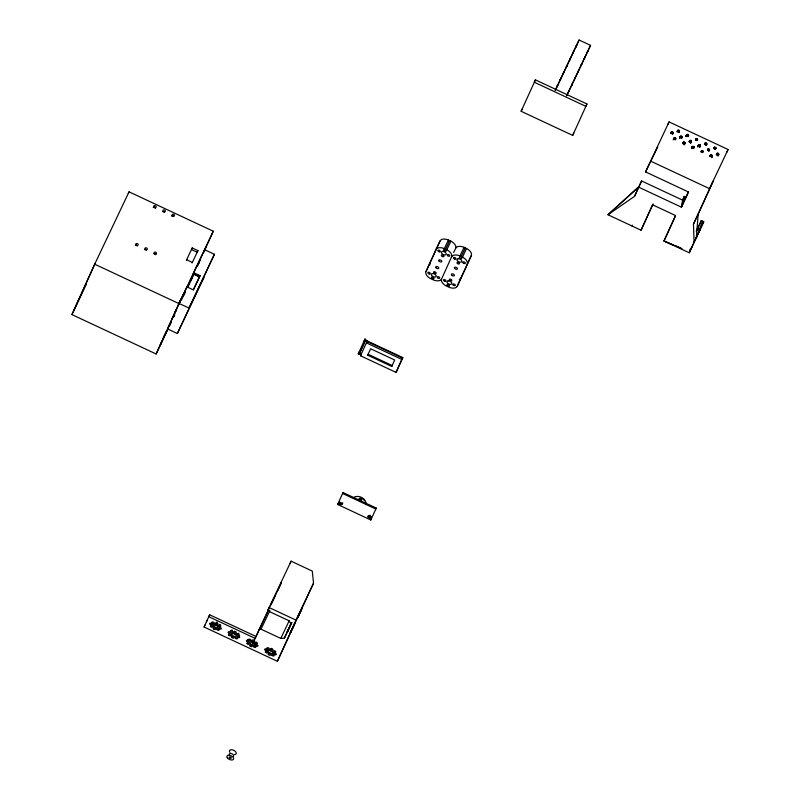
<?xml version="1.0" encoding="UTF-8"?>
<svg xmlns="http://www.w3.org/2000/svg" width="800" height="800" viewBox="0 0 800 800"><rect width="100%" height="100%" fill="white"/><g stroke="black" fill="none" stroke-linecap="round" stroke-linejoin="round"><path stroke-width="1.2" d="M696.36 237.3L698.18 214.21L713.14 181.12L693.47 224.11L694.09 242.08L689.26 252.77L664 240.96L675.5 215.52L652.55 204.78L641.05 230.22L607.97 214.76L639.22 186.41L607.97 214.76L634.51 196.35L641.6 180.96L682.6 200.14L681.42 207.17L638.66 187.17M699.06 146.42C696.84 143.26 702.87 145.95 699.09 146.3M681.42 207.17L684.37 196.41L686.14 197.24L681.42 207.17L688.33 191.91L645.56 171.91L669.06 121.9L728.09 149.51L727.01 151.91M671.22 132.32C670.7 134.52 674.6 133.31 672.49 131.98C668.9 131.72 672.97 135.68 673.03 132.5L672.28 133.67L672.72 132.11L671.87 133.36L672.49 131.98L671.62 133.27L672.25 131.89L671.37 133.25L671.99 131.87L671.12 133.28L671.52 131.99L670.72 133.51M673.88 138.51C674.17 137.12 676.54 138.22 675.65 139.34C673.87 138.99 672.74 139.79 673.95 138.3M677.6 130.6C679.75 134.55 679.26 127.14 677.11 131.8L677.73 130.42C676.29 131.45 679.93 133.12 679.49 131.01L678.87 132.62L679.49 131.24M680.27 136.8C680.56 135.4 682.93 136.5 682.03 137.62C680.26 137.27 679.12 138.07 680.33 136.58M686.66 135.31L686.03 136.46L687.25 134.45L688.61 135.5L687.51 136.15L686.66 135.08M684.95 143.2C680.67 144.87 686.36 139.37 684.26 144.79M692.12 147.04C692.41 145.64 694.78 146.75 693.88 147.86C692.1 147.51 690.97 148.32 692.18 146.83M704.93 143.38C707.08 147.33 706.59 139.92 704.43 144.58L705.06 143.2C703.62 144.23 707.26 145.9 706.82 143.79L706.2 145.4L706.82 144.02M710.41 155.35C709.89 157.55 713.79 156.34 711.69 155.01C708.1 154.75 712.17 158.71 712.23 155.54L711.47 156.7L712.1 155.33L710.82 156.3L711.44 154.93L710.56 156.28L711.19 154.9L710.31 156.31L710.72 155.02L709.92 156.55M716.8 153.64C718.95 157.58 718.45 150.17 716.3 154.83L716.92 153.45C715.63 154.37 719.34 156.61 718.68 154.05L718.06 155.43L718.3 153.43L717.45 154.67L718.08 153.29L716.7 154.6L717.1 153.31L716.48 154.69M673.26 139.89L674.25 137.97L673.45 139.49M678.86 132.39L679.1 130.4L678.26 131.64L678.88 130.26L677.51 131.56L677.91 130.27L677.28 131.65M679.84 137.78L680.64 136.25L679.65 138.18L680.27 137.02M682.97 143.52L683.37 142.24C681.46 143.37 685.62 145.23 684.88 142.75L684.12 143.92L684.57 142.36L683.72 143.6L684.34 142.22L683.47 143.51L684.09 142.14L683.21 143.49L683.84 142.11L682.97 143.52L683.59 142.14M686.1 136.24L687.02 134.54L686.04 136.69L686.73 135.53M689.35 141.81C689.74 137.92 692.98 143.14 689.77 141.91C688.3 138.43 690.78 145.1 691.33 141.26L690.71 142.64L691.26 141.03L690.51 142.2L690.95 140.64L690.1 141.88L690.73 140.5L689.86 141.8L690.48 140.42L689.6 141.77L690.22 140.39L689.35 141.81L689.98 140.43M692.19 147.5L691.5 148.65L692.49 146.5L691.68 148.02M696.14 138.8C694.03 141.9 697.59 136.47 697.66 139.98C697.09 141.09 695.15 139.94 695.96 138.94M698.55 145.1L697.86 146.92L698.56 145.77M701.58 150.75C699.76 153 704.86 152.47 702.55 150.74C699.93 149.93 702.2 154.45 703.09 151.26L702.47 152.64M706.19 145.17L706.43 143.18L705.59 144.42L706.21 143.04L704.83 144.34L705.24 143.05L704.61 144.43M707.98 149.04C707.13 152.89 711.05 147.66 707.67 149.37C707.47 152.47 711.4 148.22 708.86 150.93M714.37 147.33C713.66 151.32 717.51 146.05 714.07 147.66C713.77 150.67 717.85 146.73 715.13 149.01L715.75 147.63L714.47 148.61L715.1 147.23L714.22 148.58L714.84 147.2L713.97 148.62L714.59 147.24M681.59 138.37L682.15 136.77C682.02 138.61 679.07 137.51 680.86 136.16M688.53 135.05L687.98 136.66L688.6 135.28M694 147.01L693.44 148.62L694.06 147.24M698.45 146.06L699.32 144.65L698.7 146.03L699.58 144.67L698.95 146.05L699.82 144.76L699.2 146.14L700.05 144.89L699.61 146.45L700.36 145.28C700.99 147.93 697.27 145.82 699.07 144.68M708.93 151.16L709.49 149.55M715.88 147.84L715.33 149.45L715.95 148.07M680.02 137.63L680.46 136.4M682.75 143.61L683.19 142.38M686.4 135.92L686.85 134.68M689.13 141.9L689.58 140.66M698.23 146.15L698.67 144.92L697.86 146.69L698.49 145.54M710.09 156.4L710.54 155.17M697.14 235.65L702.54 221.18M696.92 230.09L697.64 228.55M698.56 232.82L699.28 231.29M287.17 632.2L288.54 629.19L287.48 631.46L288.28 629.88M288.34 629.78L288.91 628.34L288.39 629.63M289 628.14L290 626.2M290.14 625.91L291.54 622.79M291.57 622.85L291.06 623.91L291.61 622.69M290.33 632.89C293.08 627.06 288.52 636.73 291.11 631.18M293.22 626.83L291.25 630.97M292.63 628.07L292.67 627.79M293 627.25L293.65 625.9L293.31 626.43M293.94 625.23C296.22 620.37 293.03 626.98 294.57 623.89M297.73 617.34L297.22 618.4L298.66 615.43L297.53 617.66L298.39 615.99M299.57 613.22L300.13 612.29M300.19 612.12L300.66 611.16L299.44 613.52M300.18 612L300.83 610.76M569.9 59.53L569.46 60.47L570.41 58.43M573.05 52.91L572.6 53.84L573.55 51.8M576.19 46.29L575.74 47.22L576.7 45.18M568.32 92.32L569.29 90.27L568.83 91.22M686.22 136.06L686.72 134.87L686.03 136.46M711.61 157.58L712.3 155.99M193.98 273.6L193.09 275.49L193.6 274.43M198.81 262.93L198.01 264.66M293.15 626.9L293.59 626.01M298.71 615.25C299.97 612.49 298.33 615.84 299.13 614.39M300.57 611.26L300.99 610.26M699.36 231.23L700.09 229.7L698.61 232.73M168.29 328.37L156.13 353.98L71.91 314.59L94.69 264.2L129.05 191.84L213.27 231.22L203.65 252.5M74.26 309.51L95.09 263.45M128.32 193.45L129.05 191.84M192.22 247.93L191.49 249.54L197.22 252.22L197.95 250.61L192.22 247.93L186.39 260.29M156.13 353.98L178.91 303.59L94.69 264.2M161.05 343.53L166.89 330.61L162.85 339.12M182.08 297.01L167.63 328.98L177.36 333.53L203.89 277.55L202.87 279.81M169.13 326.4L170.97 322.35M177.36 333.53L214.41 254.29L204.67 249.74L193.25 273.84L199.55 276.79L193.33 289.89L187.03 286.9L179.04 303.54L179.71 302.14M183.91 295.19L185.28 292.15M193.13 275.26L193.65 274.13L199.17 276.71M204.16 250.87L204.67 249.74M190.49 281.62L194.03 273.78M197.58 265.94L200.62 259.22M199.55 276.79L200.06 275.66L193.76 272.71M255.14 638.37L259.23 629.33L261.03 629.19L280.79 638.43L284.38 638.16L290.96 623.62L288.82 620.66L269.06 611.42L268 609.95L291.1 561.17L312.29 571.08L313.53 583.22L277.39 661.3L204.08 627.02L209.65 614.79L256.04 636.48L255.14 638.37L208.75 616.68L209.65 614.79M359.69 353.08L359.12 354.28L358.26 353.88L365 339.07L365.86 339.47L364.96 341.36L364.1 340.96L365 339.07M365.29 340.68L359.12 354.28L365.29 340.68L402.52 358.09M396.92 370.49L396.02 372.38L360.51 355.77L367.01 341.48M367.7 355.22L370.62 348.76L394.68 360.01L391.76 366.47L367.7 355.22L368.15 354.28L392.2 365.53L391.76 366.47M268 609.95L269.09 607.52L296.01 620.11L277.39 661.3M280.59 584.44L281.32 582.82L270.27 606.08M290.01 563.6L291.1 561.17M435.96 249.53A7.85 4.4 25.4 0 1 443.59 248.32L447.54 250.16A7.85 4.4 25.4 0 1 451.6 256.84L441.59 278.97A7.85 4.4 25.4 0 1 433.96 280.19L430.02 278.34A7.85 4.4 25.4 0 1 425.96 271.66L440.05 240.92A7.85 4.4 25.4 0 1 447.68 239.71L451.63 241.55A7.85 4.4 25.4 0 1 455.69 248.23L453.64 252.54M425.96 271.66L440.05 240.92M396.02 372.38L402.76 357.57L365.54 340.16M337.62 504.46L343.04 492.54L376.26 508.07L370.84 520L337.62 504.46L338.07 503.52M521.14 111.3L535.41 79.86L586.96 103.96L572.69 135.4L521.14 111.3L522.27 108.93M441.59 278.97A7.85 4.4 25.4 0 0 445.65 285.65L449.6 287.5A7.85 4.4 25.4 0 0 457.23 286.28L471.32 255.54A7.85 4.4 25.4 0 0 467.26 248.86L463.32 247.02A7.85 4.4 25.4 0 0 455.69 248.23M457.23 286.28L471.32 255.54M566.86 95.54L590.55 45.36L579.09 40L555.41 90.18M634.51 196.35L641.6 180.96M667.97 124.3L669.06 121.9M671.12 133.28L671.74 131.9M672.41 133.88L673.03 132.5M675.14 139.86L675.76 138.48C675.64 140.33 672.68 139.22 674.47 137.88M677.51 131.56L678.13 130.18M675.01 139.65L675.45 138.09L674.35 139.25L674.98 137.87L673.85 139.26M678.79 132.16L679.42 130.79M681.39 137.93L681.61 136.24L680.24 137.54M681.52 138.15L682.15 136.77M686.62 135.83L687.49 134.41L686.87 135.79L687.75 134.44L687.12 135.82L688.4 134.84C688.62 136.94 685.41 135.86 687.25 134.45M684.26 144.13L684.88 142.75M690.64 142.41L691.26 141.03M692.08 147.79L692.95 146.37L692.33 147.75L693.21 146.4L692.59 147.78L693.86 146.8C694.08 148.91 690.87 147.82 692.71 146.41M695.52 140.18L696.36 138.71M696.9 140.48L697.52 139.1L697.03 140.69M699.74 146.66L700.36 145.28M701.8 150.66L701.18 152.04L702.05 150.63L701.43 152.01L702.31 150.65L701.68 152.03L702.96 151.05L702.34 152.43M704.83 144.34L705.46 142.96M706.12 144.95L706.75 143.57M682.52 200.49L684.37 196.41L682.6 200.14M686.14 197.24L688.6 191.79M708.2 148.95L707.57 150.33L708.45 148.91L707.82 150.29L708.7 148.94L708.08 150.32L709.36 149.34L708.73 150.72M710.31 156.31L710.94 154.93M711.6 156.92L712.23 155.54M716.7 154.6L717.32 153.22M717.99 155.2L718.61 153.82M696.88 230.37L701.3 220.6L703.75 221.75L689.26 252.77M396.67 371.01L402.76 357.57L401.86 359.46L366.35 342.85L367.25 340.96M190.84 280.46L191.82 278.37L191.32 279.43M288.9 628.44L288.75 628.92L289.75 626.72M298.16 616.46L299.52 613.51M301.84 608.46L302.46 607.17L300.66 610.92M653.12 203.91L641.05 230.22M675.56 215.75L664 240.96L673.1 245.21M174.11 315.47L174.4 314.83L173.89 315.88M290.61 624.71L290.45 625.09M290.29 625.56L290.72 624.67M291.86 629.48L293.35 626.55M292.58 627.99L291.98 629.23M293 627.13L294.43 624.19M291.86 629.73L291.21 631.12M299.17 614.1L299.77 612.86M289.32 627.54L290.49 625.21M291.36 623.26L291.63 622.68M566.88 65.88C568.05 63.33 565.41 68.98 566.76 66.15M256.68 635.14L268.47 609.99M173.97 315.76L173.33 317.11L173.83 316.05M290.36 625.49L289.86 626.38M294.65 623.6L295.3 622.24L294.79 623.3M299.63 613.18L300.07 612.33M301.76 608.76L301.11 610.11L301.62 609.06M179.78 301.91L180.46 300.51L179.07 303.46L188.9 308.01L214.41 254.29M175.79 310.8C173.76 315.07 177.91 306.3 175.87 310.57M183.18 295.38C181.7 298.49 184.74 292.06 183.24 295.21M205.28 248.59C203.8 251.7 206.84 245.27 205.34 248.42M164.52 335.74C162.5 339.97 166.63 331.24 164.59 335.51M198.33 263.92L198.78 262.98M191.26 279.6L190.89 280.38M193.65 274.26L194.02 273.48M289.39 627.31L289.76 626.53M291 623.88L291.5 622.84M287.68 631.14L287.18 632.18M288.03 630.25L288.3 629.69M290.94 624.05L290.13 625.79M292.25 628.65L292.62 627.87M290.6 632.31L290.84 631.76M290.9 631.59L291.16 631.03M292.19 628.82L291.93 629.38M293.81 625.39L293.54 625.95M294.49 624.02L294.73 623.47M300.27 611.99L299.93 612.48M301.05 610.08L301.92 608.34M301.98 608.17L301.66 608.9M557.33 86.02C555.99 88.82 558.73 83.03 557.38 85.86M563.61 72.77C562.28 75.57 565.02 69.79 563.66 72.62M569.95 59.38L570.4 58.44M573.1 52.75L573.54 51.82M576.24 46.13L576.69 45.2M568.78 91.37L568.38 92.23M571.92 84.75C570.59 87.55 573.33 81.77 571.98 84.6M575.07 78.13C573.73 80.93 576.47 75.15 575.12 77.98M578.21 71.51C576.87 74.31 579.62 68.53 578.26 71.35M581.36 64.89C580.02 67.69 582.76 61.9 581.41 64.73M587.64 51.64C586.31 54.44 589.05 48.66 587.7 51.49M287.71 630.98L288 630.41M297.76 617.18L298.05 616.61M300.73 610.82L300.44 611.46M696.98 229.99L697.63 228.57M71.91 314.59L86.18 284.54M192.11 262.97L197.95 250.61M178.04 305.52L213.27 231.22M172.2 318.45L176.24 309.93M169.22 325.62L170.82 322.26M172.99 317.63L174.58 314.29M181.44 299.88L185.17 291.98M187.29 287.57L193.65 274.13M173.56 316.84L174.62 314.6M169.21 326.29L170.93 322.81M173.57 317.24L174.63 315.02M187.85 287.18L189.96 282.73M193.33 289.85L200.06 275.66M204.08 627.02L204.98 625.12M206.41 621.85L207.31 619.96M358.26 353.88L359.16 351.99L360.02 352.39M360.51 355.77L361.16 354.4L359.45 353.6M259.23 629.33L269.22 608.29M271.14 604.36L274.88 596.49M277.55 590.87L280.22 585.25M261.03 629.19L269.97 610.37M444.33 248.61L448.42 240M445.59 249.2L449.68 240.58M446.84 249.78L450.93 241.17M535.41 79.86L534.29 82.22L585.83 106.33L586.96 103.96M343.04 492.54L342.59 493.48L375.81 509.02L376.26 508.07M451.6 256.84A7.85 4.4 25.4 0 1 459.23 255.63L459.97 255.92L464.06 247.31M461.22 256.51L465.31 247.89M280.79 638.43L289.28 620.55M467.23 264.16A7.85 4.4 25.4 0 0 463.17 257.47L462.47 257.09L466.56 248.48M284.38 638.16L291.82 622.51M296.01 620.11L313.53 583.22M555.14 90.45L579.09 40M566.59 95.81L590.55 45.36M370.84 520L371.29 519.05M572.69 135.4L573.81 133.04M645.56 171.91L657.72 146.97M728.09 149.51L709.5 188.66L650.47 161.05M693.47 224.11L698.18 214.21M696.22 231.3L701.3 220.6M694.09 242.08L703.75 221.75M696.32 237.62C694.24 242.02 698.43 233.34 696.35 237.74M638.75 187.41L639.14 186.6M631.93 225.96L632.32 225.15M697.92 146.48L698.48 145.31M300.54 611.2L300.81 610.69M691.49 148.42L692.12 147.27M689.77 249.84L691.76 247.5M664 240.96L680.66 248.08M675.42 245.86L681.99 248.68M697.58 228.71L700.02 229.85M459.97 255.92L462.47 257.09M186.61 259.75L192.33 262.43M368.26 516.85L371.58 518.41M369.95 515.12L371.04 517.31M229.34 754.73A2.37 1.33 25.4 0 1 232.03 753.79A2.37 1.33 25.4 0 1 233.06 756.48M229.9 752.38A3.64 2.04 25.4 0 1 231.1 749.75A3.64 2.04 25.4 0 1 235.76 751.94A3.64 2.04 25.4 0 1 234.56 754.56M429.92 264.96A7.85 4.4 25.4 0 1 430.05 263.05M461.31 277.67A7.85 4.4 25.4 0 1 459.28 279.29M449.06 241.13A1.3 0.73 25.4 0 1 449.37 241.25M359.11 500.49A1.26 1.05 24.3 0 1 359.89 498.85A1.26 1.05 24.3 0 1 361.22 500.47M362.75 498.97A7.75 6.41 24.3 0 1 364.16 500.34M365.18 501.94A7.75 6.41 24.3 0 1 365.73 503.66M353.87 497.33A7.75 6.41 24.3 0 1 362.21 497.76A7.75 6.41 24.3 0 1 366.05 504.74M371.35 516.48A1.58 0.89 25.4 0 1 369.89 517A1.58 0.89 25.4 0 1 368.4 515.61M342.66 502.83A1.58 0.89 25.4 0 1 341.26 503.61A1.58 0.89 25.4 0 1 339.81 501.98M135.71 245.15A1.26 1.05 24.3 0 1 137.33 245.91M153.21 207.53A1.26 1.05 24.3 0 1 155.42 208.28M162.88 211.53A1.26 1.05 24.3 0 1 164.5 212.29M171.54 216.1A1.26 1.05 24.3 0 1 173.49 216.31M144.38 249.72A1.26 1.05 24.3 0 1 146.33 249.93M154.04 253.72A1.26 1.05 24.3 0 1 155.75 254.76M219.49 628.42A1.26 0.71 25.4 0 1 219.21 628.41M212.43 625.32A1.26 0.71 25.4 0 1 212.12 625.2M273.89 654.06A1.26 0.71 25.4 0 1 273.58 653.94M220.25 624.58A1.26 0.71 25.4 0 1 219.96 624.41M266.89 648.57A1.26 0.71 25.4 0 1 266.59 648.46M254.9 639.63A1.26 0.71 25.4 0 1 254.62 639.63M217.07 622.14A1.26 0.71 25.4 0 1 216.82 621.95M218.17 625.82A2.53 1.42 25.4 0 1 214.44 624.4M267.71 651.09A1.26 0.71 25.4 0 1 266.81 650.75M254.82 642.96A2.53 1.42 25.4 0 1 250.86 641.1M215.63 627.65A1.26 0.71 25.4 0 1 215.32 627.59M214.71 625.99A1.26 0.71 25.4 0 1 214.99 626M236.5 634.39A2.53 1.42 25.4 0 1 232.53 632.53M212.5 622.93A1.26 0.71 25.4 0 1 211.6 622.74M270.89 653.37A1.26 0.71 25.4 0 1 270 653.18M232.41 630.23A1.26 0.71 25.4 0 1 231.81 629.96M255.56 645.49A1.26 0.71 25.4 0 1 254.97 645.21M238.88 633.26A1.26 0.71 25.4 0 1 238.58 633.15M273.15 651.53A2.53 1.42 25.4 0 1 269.43 650.11M248.26 639.89A1.26 0.71 25.4 0 1 247.72 639.53M248.49 642.18A1.26 0.71 25.4 0 1 248.24 641.99M251.67 644.61A1.26 0.71 25.4 0 1 251.38 644.45M252.54 643.48A1.26 0.71 25.4 0 1 252.79 643.68M239.71 635.78A1.26 0.71 25.4 0 1 239.09 635.6M275.46 652.58A1.26 0.71 25.4 0 1 275.22 652.39M433.8 272.1L433.76 272.29A1.3 0.73 25.4 0 0 434.68 273.32A1.3 0.73 25.4 0 0 436.04 273.36L436.16 273.21A1.3 0.73 25.4 0 0 435.28 271.99A1.3 0.73 25.4 0 0 433.8 272.1M433.79 278.34L433.75 278.53A1.3 0.73 25.4 0 1 432.27 278.64A1.3 0.73 25.4 0 1 431.39 277.43L431.51 277.27A1.3 0.73 25.4 0 1 432.87 277.31A1.3 0.73 25.4 0 1 433.79 278.34M443.8 249.98L443.77 250.17A1.3 0.73 25.4 0 0 444.68 251.19A1.3 0.73 25.4 0 0 446.05 251.23L446.16 251.08A1.3 0.73 25.4 0 0 445.28 249.86A1.3 0.73 25.4 0 0 443.8 249.98M443.79 256.21L443.76 256.4A1.3 0.73 25.4 0 1 442.28 256.52A1.3 0.73 25.4 0 1 441.4 255.3L441.52 255.15A1.3 0.73 25.4 0 1 442.88 255.19A1.3 0.73 25.4 0 1 443.79 256.21M449.43 279.41L449.39 279.6A1.3 0.73 25.4 0 0 450.31 280.63A1.3 0.73 25.4 0 0 451.67 280.67L451.79 280.52A1.3 0.73 25.4 0 0 450.91 279.3A1.3 0.73 25.4 0 0 449.43 279.41M449.42 285.65L449.38 285.84A1.3 0.73 25.4 0 1 447.9 285.95A1.3 0.73 25.4 0 1 447.03 284.74L447.14 284.58A1.3 0.73 25.4 0 1 448.51 284.62A1.3 0.73 25.4 0 1 449.42 285.65M459.44 257.29L459.4 257.48A1.3 0.73 25.4 0 0 460.32 258.5A1.3 0.73 25.4 0 0 461.68 258.54L461.8 258.39A1.3 0.73 25.4 0 0 460.92 257.17A1.3 0.73 25.4 0 0 459.44 257.29M459.43 263.52L459.39 263.71A1.3 0.73 25.4 0 1 457.91 263.83A1.3 0.73 25.4 0 1 457.03 262.61L457.15 262.46A1.3 0.73 25.4 0 1 458.51 262.5A1.3 0.73 25.4 0 1 459.43 263.52M673.1 132.73L672.48 134.34L673.1 132.73M684.95 142.97L684.33 144.58L684.95 142.97M700.43 145.51L699.81 147.12L700.43 145.51M712.3 155.76L711.68 157.37L712.3 155.76M159.97 345.71L161.35 342.77L159.97 345.71M560.04 80.29L560.98 78.29L560.04 80.29M584.07 59.16L585.01 57.16L584.07 59.16M691.34 141.48L690.65 143.08L691.34 141.48M718.69 154.27L718 155.87L718.69 154.27M696.61 138.68L695.74 140.09L696.61 138.68M696.86 138.7L695.98 140.05L696.86 138.7M697.11 138.79L696.71 140.3L697.34 138.92L696.24 140.08L697.11 138.79M442.57 251.47L442.06 251.56A2.61 1.46 25.4 0 0 441.67 253.33L442.05 253.77A2.61 1.46 25.4 0 0 444.99 254.91L445.5 254.82A2.61 1.46 25.4 0 0 445.89 253.05L445.51 252.61A2.61 1.46 25.4 0 0 442.57 251.47M458.2 258.78L457.7 258.87A2.61 1.46 25.4 0 0 457.3 260.64L457.69 261.08A2.61 1.46 25.4 0 0 460.63 262.22L461.13 262.13A2.61 1.46 25.4 0 0 461.52 260.36L461.14 259.92A2.61 1.46 25.4 0 0 458.2 258.78M432.56 273.59L432.06 273.69A2.61 1.46 25.4 0 0 431.66 275.45L432.05 275.89A2.61 1.46 25.4 0 0 434.99 277.04L435.49 276.95A2.61 1.46 25.4 0 0 435.89 275.18L435.5 274.74A2.61 1.46 25.4 0 0 432.56 273.59M448.2 280.9L447.69 281A2.61 1.46 25.4 0 0 447.3 282.76L447.68 283.2A2.61 1.46 25.4 0 0 450.62 284.35L451.13 284.26A2.61 1.46 25.4 0 0 451.52 282.49L451.13 282.05A2.61 1.46 25.4 0 0 448.2 280.9M439.08 251.77L438.76 251.65A1.3 0.73 25.4 0 1 437.88 250.43A1.3 0.73 25.4 0 1 439.36 250.32L439.66 250.48A1.3 0.73 25.4 0 1 440.24 251.53A1.3 0.73 25.4 0 1 439.08 251.77M454.71 259.08L454.39 258.96A1.3 0.73 25.4 0 1 453.51 257.74A1.3 0.73 25.4 0 1 454.99 257.63L455.29 257.79A1.3 0.73 25.4 0 1 455.87 258.84A1.3 0.73 25.4 0 1 454.71 259.08M429.07 273.89L428.76 273.77A1.3 0.73 25.4 0 1 427.88 272.56A1.3 0.73 25.4 0 1 429.36 272.44L429.65 272.61A1.3 0.73 25.4 0 1 430.24 273.66A1.3 0.73 25.4 0 1 429.07 273.89M444.7 281.21L444.39 281.09A1.3 0.73 25.4 0 1 443.51 279.87A1.3 0.73 25.4 0 1 444.99 279.75L445.29 279.92A1.3 0.73 25.4 0 1 445.87 280.97A1.3 0.73 25.4 0 1 444.7 281.21M227.32 757.82A3.64 2.04 25.4 0 0 233.21 759.57A3.64 2.04 25.4 0 0 230.21 755.41A3.64 2.04 25.4 0 0 227.32 757.82M229.36 757.67A1.11 0.62 25.4 0 0 231.15 758.2A1.11 0.62 25.4 0 0 230.23 756.93A1.11 0.62 25.4 0 0 229.36 757.67M454.61 268.34A1.63 0.91 25.4 0 0 457.24 269.12A1.63 0.91 25.4 0 0 455.9 267.25A1.63 0.91 25.4 0 0 454.61 268.34M451.6 274.99A1.63 0.91 25.4 0 0 454.23 275.77A1.63 0.91 25.4 0 0 452.89 273.91A1.63 0.91 25.4 0 0 451.6 274.99M447.54 255.58A1.3 0.73 25.4 0 0 449.63 256.03A1.3 0.73 25.4 0 0 448.34 254.57A1.3 0.73 25.4 0 0 447.54 255.58M437.53 277.71A1.3 0.73 25.4 0 0 439.62 278.16A1.3 0.73 25.4 0 0 438.33 276.7A1.3 0.73 25.4 0 0 437.53 277.71M438.97 261.03A1.63 0.91 25.4 0 0 441.61 261.81A1.63 0.91 25.4 0 0 440.26 259.94A1.63 0.91 25.4 0 0 438.97 261.03M435.96 267.68A1.63 0.91 25.4 0 0 438.6 268.46A1.63 0.91 25.4 0 0 437.26 266.6A1.63 0.91 25.4 0 0 435.96 267.68M463.17 262.89A1.3 0.73 25.4 0 0 465.26 263.35A1.3 0.73 25.4 0 0 463.97 261.88A1.3 0.73 25.4 0 0 463.17 262.89M453.17 285.02A1.3 0.73 25.4 0 0 455.26 285.47A1.3 0.73 25.4 0 0 453.96 284.01A1.3 0.73 25.4 0 0 453.17 285.02M359.4 499.84A1.26 1.05 24.3 0 0 361.51 499.82A1.26 1.05 24.3 0 0 360.18 498.2A1.26 1.05 24.3 0 0 359.4 499.84M339.52 503.7A1.58 0.89 25.4 0 0 342.08 504.45A1.58 0.89 25.4 0 0 340.77 502.64A1.58 0.89 25.4 0 0 339.52 503.7M368.16 517.09A1.58 0.89 25.4 0 0 370.71 517.85A1.58 0.89 25.4 0 0 369.41 516.04A1.58 0.89 25.4 0 0 368.16 517.09M135.98 245.13A1.26 1.05 24.3 0 0 138.08 245.12A1.26 1.05 24.3 0 0 136.75 243.5A1.26 1.05 24.3 0 0 135.98 245.13M163.14 211.52A1.26 1.05 24.3 0 0 165.24 211.5A1.26 1.05 24.3 0 0 163.92 209.88A1.26 1.05 24.3 0 0 163.14 211.52M172.3 215.8A1.26 1.05 24.3 0 0 174.41 215.79A1.26 1.05 24.3 0 0 173.08 214.16A1.26 1.05 24.3 0 0 172.3 215.8M145.14 249.42A1.26 1.05 24.3 0 0 147.25 249.4A1.26 1.05 24.3 0 0 145.92 247.78A1.26 1.05 24.3 0 0 145.14 249.42M154.3 253.7A1.26 1.05 24.3 0 0 156.41 253.69A1.26 1.05 24.3 0 0 155.08 252.07A1.26 1.05 24.3 0 0 154.3 253.7M153.97 207.23A1.26 1.05 24.3 0 0 156.08 207.21A1.26 1.05 24.3 0 0 154.75 205.59A1.26 1.05 24.3 0 0 153.97 207.23M250.2 643.43A2.53 1.42 25.4 0 0 254.3 644.64A2.53 1.42 25.4 0 0 252.21 641.75A2.53 1.42 25.4 0 0 250.2 643.43M268.53 652A2.53 1.42 25.4 0 0 272.62 653.22A2.53 1.42 25.4 0 0 270.53 650.32A2.53 1.42 25.4 0 0 268.53 652M250.05 645.94A1.26 0.71 25.4 0 0 252.1 646.54A1.26 0.71 25.4 0 0 251.05 645.1A1.26 0.71 25.4 0 0 250.05 645.94M267.13 648.58A1.26 0.71 25.4 0 0 269.18 649.19A1.26 0.71 25.4 0 0 268.13 647.74A1.26 0.71 25.4 0 0 267.13 648.58M216.98 629.55A1.26 0.71 25.4 0 0 219.02 630.16A1.26 0.71 25.4 0 0 217.98 628.71A1.26 0.71 25.4 0 0 216.98 629.55M237.47 636.93A1.26 0.71 25.4 0 0 239.52 637.53A1.26 0.71 25.4 0 0 238.47 636.08A1.26 0.71 25.4 0 0 237.47 636.93M215.73 623.63A1.26 0.71 25.4 0 0 217.78 624.23A1.26 0.71 25.4 0 0 216.73 622.79A1.26 0.71 25.4 0 0 215.73 623.63M255.28 643.04A1.26 0.71 25.4 0 0 257.33 643.65A1.26 0.71 25.4 0 0 256.29 642.2A1.26 0.71 25.4 0 0 255.28 643.04M270.71 649.34A1.26 0.71 25.4 0 0 272.76 649.95A1.26 0.71 25.4 0 0 271.72 648.5A1.26 0.71 25.4 0 0 270.71 649.34M213.39 628.8A1.26 0.71 25.4 0 0 215.44 629.4A1.26 0.71 25.4 0 0 214.4 627.95A1.26 0.71 25.4 0 0 213.39 628.8M236.96 634.47A1.26 0.71 25.4 0 0 239 635.08A1.26 0.71 25.4 0 0 237.96 633.63A1.26 0.71 25.4 0 0 236.96 634.47M273.61 651.61A1.26 0.71 25.4 0 0 275.66 652.22A1.26 0.71 25.4 0 0 274.61 650.77A1.26 0.71 25.4 0 0 273.61 651.61M248.8 640.01A1.26 0.71 25.4 0 0 250.85 640.62A1.26 0.71 25.4 0 0 249.81 639.17A1.26 0.71 25.4 0 0 248.8 640.01M210.5 626.52A1.26 0.71 25.4 0 0 212.54 627.13A1.26 0.71 25.4 0 0 211.5 625.68A1.26 0.71 25.4 0 0 210.5 626.52M255.8 645.5A1.26 0.71 25.4 0 0 257.85 646.1A1.26 0.71 25.4 0 0 256.8 644.66A1.26 0.71 25.4 0 0 255.8 645.5M271.96 655.27A1.26 0.71 25.4 0 0 274.01 655.87A1.26 0.71 25.4 0 0 272.96 654.43A1.26 0.71 25.4 0 0 271.96 655.27M234.06 632.2A1.26 0.71 25.4 0 0 236.11 632.8A1.26 0.71 25.4 0 0 235.06 631.36A1.26 0.71 25.4 0 0 234.06 632.2M231.72 637.37A1.26 0.71 25.4 0 0 233.77 637.97A1.26 0.71 25.4 0 0 232.72 636.53A1.26 0.71 25.4 0 0 231.72 637.37M218.63 625.9A1.26 0.71 25.4 0 0 220.68 626.51A1.26 0.71 25.4 0 0 219.63 625.06A1.26 0.71 25.4 0 0 218.63 625.9M231.87 634.86A2.53 1.42 25.4 0 0 235.97 636.07A2.53 1.42 25.4 0 0 233.88 633.18A2.53 1.42 25.4 0 0 231.87 634.86M209.98 624.07A1.26 0.71 25.4 0 0 212.03 624.68A1.26 0.71 25.4 0 0 210.98 623.23A1.26 0.71 25.4 0 0 209.98 624.07M235.3 638.12A1.26 0.71 25.4 0 0 237.35 638.73A1.26 0.71 25.4 0 0 236.31 637.28A1.26 0.71 25.4 0 0 235.3 638.12M212.15 622.87A1.26 0.71 25.4 0 0 214.2 623.48A1.26 0.71 25.4 0 0 213.15 622.03A1.26 0.71 25.4 0 0 212.15 622.87M264.96 649.78A1.26 0.71 25.4 0 0 267.01 650.39A1.26 0.71 25.4 0 0 265.96 648.94A1.26 0.71 25.4 0 0 264.96 649.78M230.48 631.44A1.26 0.71 25.4 0 0 232.52 632.05A1.26 0.71 25.4 0 0 231.48 630.6A1.26 0.71 25.4 0 0 230.48 631.44M228.31 632.64A1.26 0.71 25.4 0 0 230.36 633.25A1.26 0.71 25.4 0 0 229.31 631.8A1.26 0.71 25.4 0 0 228.31 632.64M265.48 652.24A1.26 0.71 25.4 0 0 267.53 652.84A1.26 0.71 25.4 0 0 266.48 651.4A1.26 0.71 25.4 0 0 265.48 652.24M219.14 628.35A1.26 0.71 25.4 0 0 221.19 628.96A1.26 0.71 25.4 0 0 220.15 627.51A1.26 0.71 25.4 0 0 219.14 628.35M252.39 640.77A1.26 0.71 25.4 0 0 254.43 641.38A1.26 0.71 25.4 0 0 253.39 639.93A1.26 0.71 25.4 0 0 252.39 640.77M213.55 626.29A2.53 1.42 25.4 0 0 217.64 627.5A2.53 1.42 25.4 0 0 215.55 624.61A2.53 1.42 25.4 0 0 213.55 626.29M274.13 654.07A1.26 0.71 25.4 0 0 276.17 654.67A1.26 0.71 25.4 0 0 275.13 653.23A1.26 0.71 25.4 0 0 274.13 654.07M268.38 654.51A1.26 0.71 25.4 0 0 270.42 655.12A1.26 0.71 25.4 0 0 269.38 653.67A1.26 0.71 25.4 0 0 268.38 654.51M228.82 635.09A1.26 0.71 25.4 0 0 230.87 635.7A1.26 0.71 25.4 0 0 229.83 634.25A1.26 0.71 25.4 0 0 228.82 635.09M253.63 646.7A1.26 0.71 25.4 0 0 255.68 647.3A1.26 0.71 25.4 0 0 254.63 645.86A1.26 0.71 25.4 0 0 253.63 646.7M246.64 641.21A1.26 0.71 25.4 0 0 248.68 641.82A1.26 0.71 25.4 0 0 247.64 640.37A1.26 0.71 25.4 0 0 246.64 641.21M247.15 643.67A1.26 0.71 25.4 0 0 249.2 644.27A1.26 0.71 25.4 0 0 248.15 642.82A1.26 0.71 25.4 0 0 247.15 643.67"/></g></svg>
